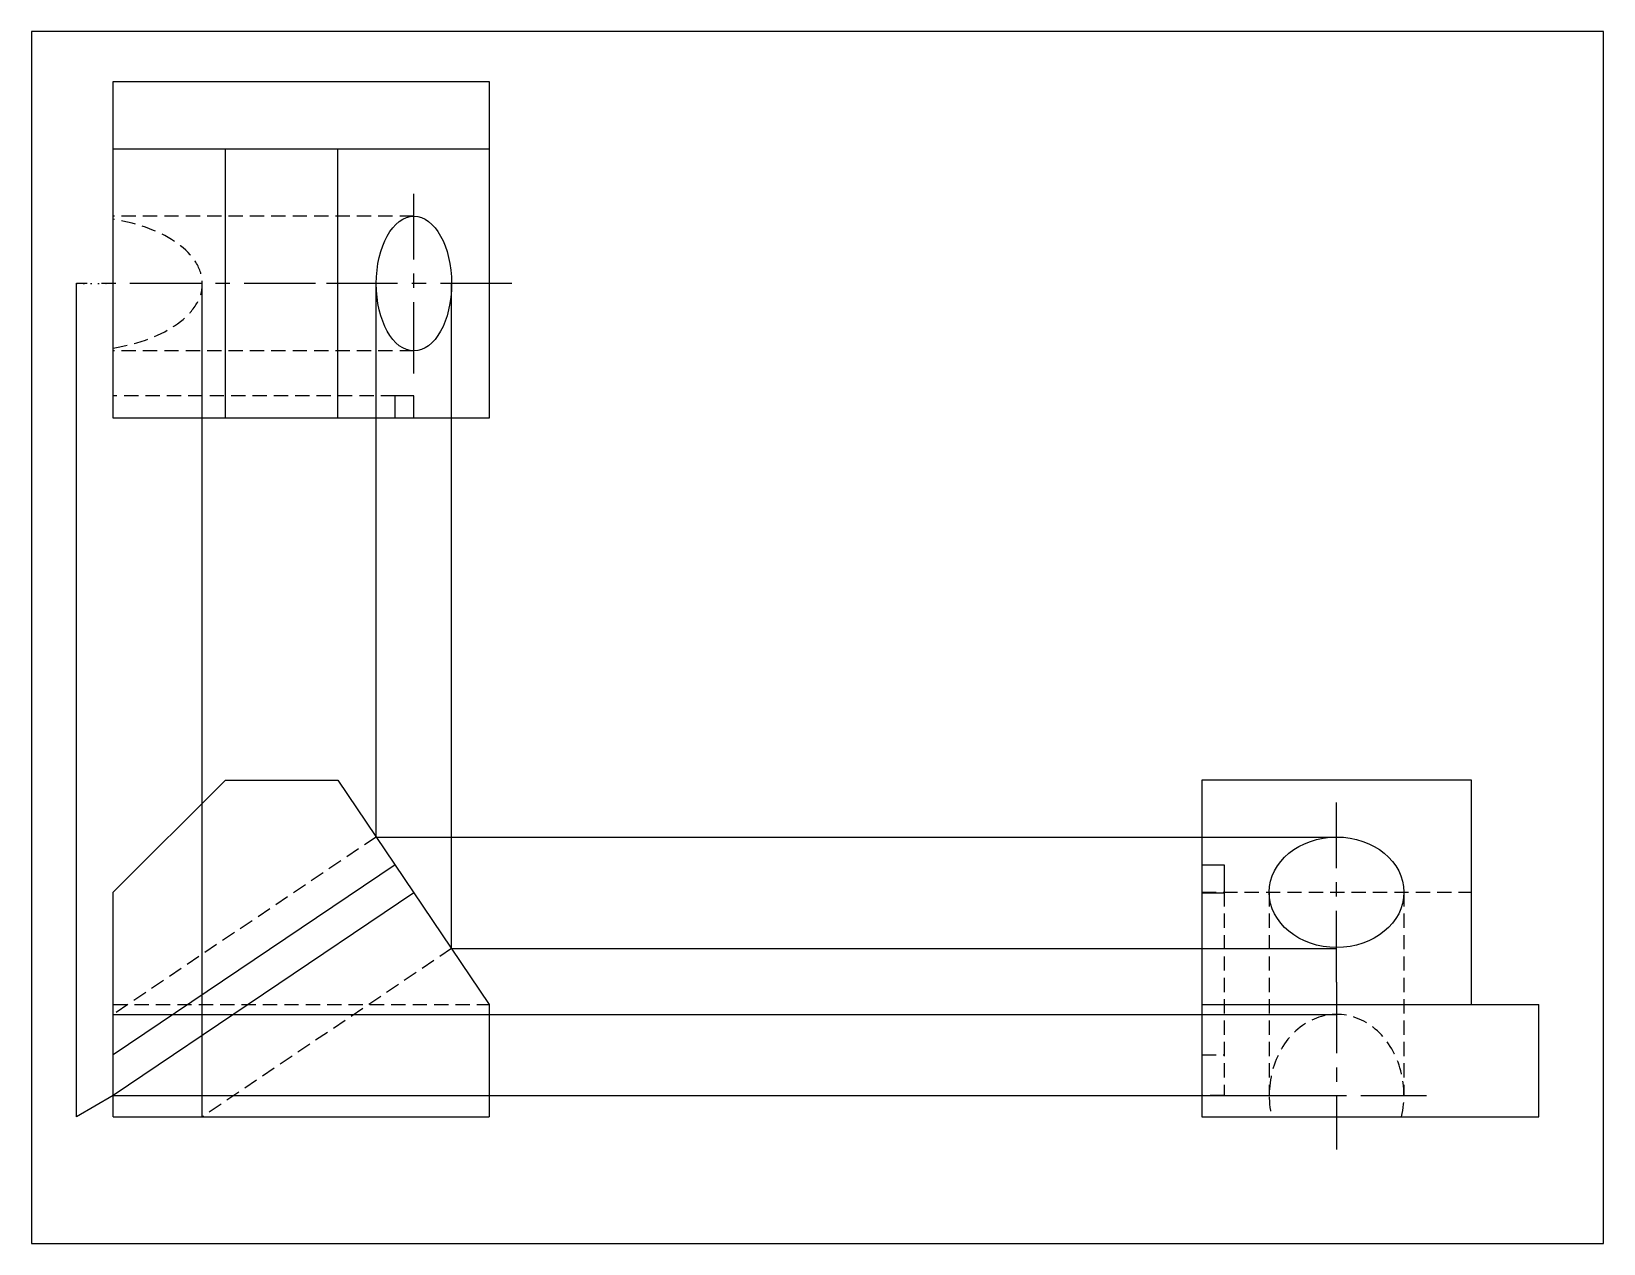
# Model space of a CAD drawing. Header units: millimetres. Extents: x 0 to 700, y 0 to 540.
import ezdxf

# ---------------------------------------------------------------- set-up
doc = ezdxf.new("R2010")
doc.units = ezdxf.units.MM
for name, pattern in [('CENTER', [50.8, 31.75, -6.35, 6.35, -6.35]), ('DOT2', [3.175, 0, -3.175]), ('HIDDEN', [9.525, 6.35, -3.175])]:
    doc.linetypes.add(name, pattern=pattern)
doc.layers.get('0').update_dxf_attribs({"linetype": 'DOT2'})
for name, color, linetype in [('Center', 7, 'CENTER'), ('Construction', 3, 'Continuous'), ('Hidden', 5, 'HIDDEN'), ('Viewport', 2, 'Continuous'), ('Visible', 1, 'Continuous')]:
    doc.layers.add(name, color=color, linetype=linetype)

msp = doc.modelspace()

# ---------------------------------------------------------------- linework, layer by layer
msp.add_line((20.09, 427.65), (36.41, 427.65))
at = {"layer": 'Center'}
for p, q in [((170.31, 387.65), (170.31, 467.65)), ((126.41, 427.65), (20.09, 427.65)), ((213.86, 427.65), (126.41, 427.65)), ((581.13, 116.51), (581.13, 196.51)), ((581.13, 116.51), (581.13, 41.93)), ((541.13, 65.93), (621.13, 65.93))]:
    msp.add_line(p, q, dxfattribs=at)
at = {"layer": 'Construction'}
for p, q in [((20.09, 56.51), (20.09, 427.65)), ((76.09, 56.51), (76.09, 427.65)), ((153.54, 181.12), (153.54, 427.65)), ((187.09, 131.38), (187.09, 427.65)), ((153.54, 181.12), (581.13, 181.12)), ((187.09, 131.38), (581.13, 131.38)), ((36.41, 102.12), (581.13, 102.12)), ((36.41, 65.93), (20.09, 56.51)), ((36.41, 65.93), (581.13, 65.93))]:
    msp.add_line(p, q, dxfattribs=at)
at = {"layer": 'Hidden'}
for p, q in [((170.31, 457.65), (36.41, 457.65)), ((170.31, 397.65), (36.41, 397.65)), ((161.92, 377.65), (36.41, 377.65)), ((153.54, 181.12), (36.41, 102.12)), ((521.13, 156.51), (641.13, 156.51)), ((531.13, 156.51), (531.13, 65.93)), ((551.13, 156.51), (551.13, 65.93)), ((611.13, 156.51), (611.13, 65.93)), ((187.09, 131.38), (76.09, 56.51)), ((36.41, 106.51), (203.86, 106.51)), ((521.13, 84.03), (531.13, 84.03)), ((531.13, 65.93), (521.13, 65.93))]:
    msp.add_line(p, q, dxfattribs=at)
for centre, major_axis, ratio, start_param, end_param in [((20.09, 427.65), (-56, 0), 0.53571, 1.866633, 4.416552), ((581.13, 65.93), (0, 36.19), 0.829038, 4.448864, 8.117506)]:
    msp.add_ellipse(centre, major_axis=major_axis, ratio=ratio, start_param=start_param, end_param=end_param, dxfattribs=at)
at = {"layer": 'Viewport'}
msp.add_lwpolyline([(0, 0), (700, 0), (700, 540), (0, 540)], close=True, dxfattribs=at)
at = {"layer": 'Visible'}
for p, q in [((36.41, 367.65), (36.41, 517.65)), ((36.41, 517.65), (203.86, 517.65)), ((203.86, 517.65), (203.86, 367.65)), ((36.41, 487.65), (203.86, 487.65)), ((86.41, 367.65), (86.41, 487.65)), ((136.41, 367.65), (136.41, 487.65)), ((170.31, 377.65), (161.92, 377.65)), ((161.92, 367.65), (161.92, 377.65)), ((170.31, 367.65), (170.31, 377.65)), ((203.86, 367.65), (36.41, 367.65)), ((36.41, 156.51), (86.41, 206.51)), ((86.41, 206.51), (136.41, 206.51)), ((136.41, 206.51), (203.86, 106.51)), ((641.13, 206.51), (521.13, 206.51)), ((521.13, 206.51), (521.13, 56.51)), ((641.13, 106.51), (641.13, 206.51)), ((161.92, 168.69), (36.41, 84.03)), ((521.13, 168.69), (531.13, 168.69)), ((531.13, 168.69), (531.13, 156.38)), ((36.41, 56.51), (36.41, 156.51)), ((170.31, 156.25), (36.41, 65.93)), ((521.13, 156.25), (531.13, 156.25)), ((531.13, 156.25), (531.13, 156.51)), ((203.86, 106.51), (203.86, 56.51)), ((521.13, 106.51), (671.13, 106.51)), ((671.13, 56.51), (671.13, 106.51)), ((36.41, 56.51), (203.86, 56.51)), ((521.13, 56.51), (671.13, 56.51))]:
    msp.add_line(p, q, dxfattribs=at)
for centre, major_axis, ratio in [((170.31, 427.65), (0, 30), 0.559193), ((581.13, 156.51), (-30, 0), 0.820446)]:
    msp.add_ellipse(centre, major_axis=major_axis, ratio=ratio, dxfattribs=at)

doc.saveas('drawing.dxf')
